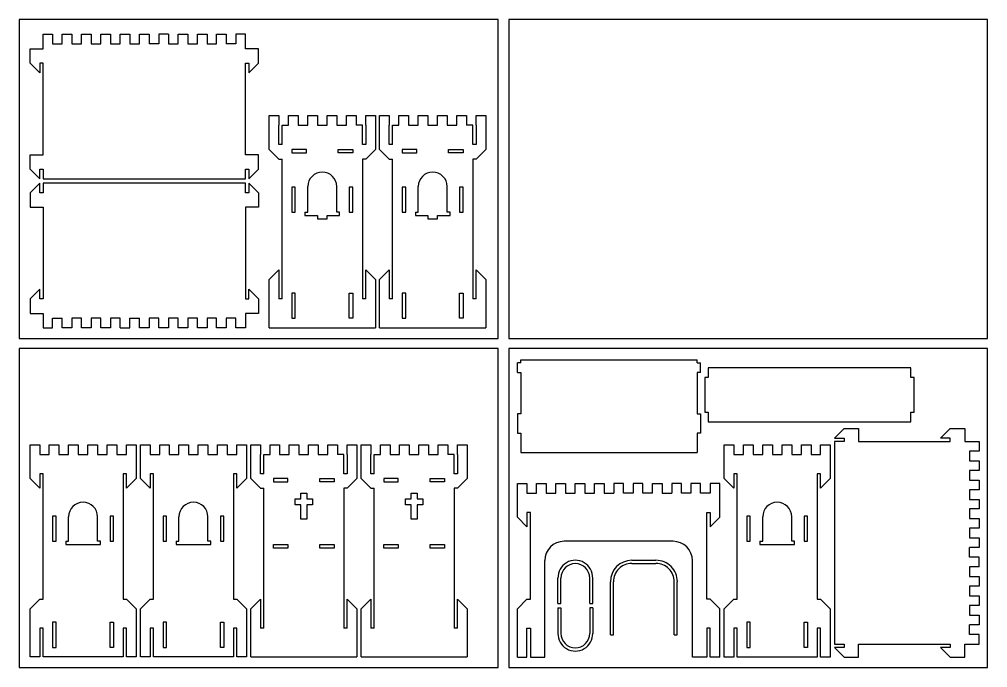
# Model space of a CAD drawing. Header units: millimetres. Extents: x 0 to 2898, y 0 to 1684.
# Drawn here: x 16 to 1449, y 724 to 1684 of the extents above; entities that cross this region are included whole.
import ezdxf

# ---------------------------------------------------------------- set-up
doc = ezdxf.new("R2010")
doc.units = ezdxf.units.MM
doc.layers.get('0').update_dxf_attribs({"color": 1})
doc.layers.add('Marco', color=5, linetype='Continuous')

msp = doc.modelspace()

# ---------------------------------------------------------------- linework, layer by layer
for p, q in [((50.8, 1662.2), (65, 1662.2)), ((50.8, 1640.8), (50.8, 1662.2)), ((65, 1662.2), (65, 1647.9)), ((79.3, 1647.9), (79.3, 1662.2)), ((79.3, 1662.2), (93.6, 1662.2)), ((93.6, 1662.2), (93.6, 1647.9)), ((107.9, 1647.9), (107.9, 1662.2)), ((107.9, 1662.2), (122.2, 1662.2)), ((122.2, 1662.2), (122.2, 1647.9)), ((136.4, 1647.9), (136.4, 1662.2)), ((136.4, 1662.2), (150.7, 1662.2)), ((150.7, 1662.2), (150.7, 1647.9)), ((165, 1647.9), (165, 1662.2)), ((165, 1662.2), (179.3, 1662.2)), ((179.3, 1662.2), (179.3, 1647.9)), ((193.5, 1647.9), (193.5, 1662.2)), ((193.5, 1662.2), (207.8, 1662.2)), ((207.8, 1662.2), (207.8, 1647.9)), ((222.1, 1662.2), (222.1, 1647.9)), ((236.4, 1662.2), (222.1, 1662.2)), ((236.4, 1662.2), (236.4, 1647.9)), ((250.6, 1647.9), (250.6, 1662.2)), ((250.6, 1662.2), (264.9, 1662.2)), ((264.9, 1662.2), (264.9, 1647.9)), ((279.2, 1647.9), (279.2, 1662.2)), ((279.2, 1662.2), (293.5, 1662.2)), ((293.5, 1662.2), (293.5, 1647.9)), ((307.7, 1647.9), (307.7, 1662.2)), ((307.7, 1662.2), (322, 1662.2)), ((322, 1662.2), (322, 1647.9)), ((350.6, 1662.2), (336.3, 1662.2)), ((336.3, 1662.2), (336.3, 1647.9)), ((350.6, 1640.8), (350.6, 1662.2)), ((31.5, 1619.4), (31.5, 1640.8)), ((31.5, 1640.8), (50.8, 1640.8)), ((65, 1647.9), (79.3, 1647.9)), ((93.6, 1647.9), (107.9, 1647.9)), ((122.2, 1647.9), (136.4, 1647.9)), ((150.7, 1647.9), (165, 1647.9)), ((179.3, 1647.9), (193.5, 1647.9)), ((222.1, 1647.9), (207.8, 1647.9)), ((236.4, 1647.9), (250.6, 1647.9)), ((264.9, 1647.9), (279.2, 1647.9)), ((293.5, 1647.9), (307.7, 1647.9)), ((336.3, 1647.9), (322, 1647.9)), ((369.9, 1640.8), (350.6, 1640.8)), ((369.9, 1619.4), (369.9, 1640.8)), ((31.5, 1619.4), (45.8, 1605.1)), ((50.8, 1619.4), (45.8, 1619.4)), ((45.8, 1619.4), (45.8, 1605.1)), ((50.8, 1483.7), (50.8, 1619.4)), ((350.6, 1483.7), (350.6, 1619.4)), ((350.6, 1619.4), (355.6, 1619.4)), ((355.6, 1619.4), (355.6, 1605.1)), ((369.9, 1619.4), (355.6, 1605.1)), ((385.6, 1491.7), (385.6, 1541.7)), ((385.6, 1541.7), (399.9, 1541.7)), ((399.9, 1541.7), (399.9, 1527.4)), ((414.2, 1527.4), (414.2, 1541.7)), ((414.2, 1541.7), (428.4, 1541.7)), ((428.4, 1541.7), (428.4, 1527.4)), ((442.7, 1527.4), (442.7, 1541.7)), ((442.7, 1541.7), (457, 1541.7)), ((457, 1541.7), (457, 1527.4)), ((471.3, 1527.4), (471.3, 1541.7)), ((471.3, 1541.7), (485.5, 1541.7)), ((485.5, 1541.7), (485.5, 1527.4)), ((499.8, 1527.4), (499.8, 1541.7)), ((499.8, 1541.7), (514.1, 1541.7)), ((514.1, 1541.7), (514.1, 1527.4)), ((528.4, 1527.4), (528.4, 1541.7)), ((528.4, 1541.7), (542.6, 1541.7)), ((542.6, 1541.7), (542.6, 1491.7)), ((548.9, 1491.7), (548.9, 1541.7)), ((548.9, 1541.7), (563.2, 1541.7)), ((563.2, 1541.7), (563.2, 1527.4)), ((577.5, 1527.4), (577.5, 1541.7)), ((577.5, 1541.7), (591.8, 1541.7)), ((591.8, 1541.7), (591.8, 1527.4)), ((606.1, 1527.4), (606.1, 1541.7)), ((606.1, 1541.7), (620.3, 1541.7)), ((620.3, 1541.7), (620.3, 1527.4)), ((634.6, 1527.4), (634.6, 1541.7)), ((634.6, 1541.7), (648.9, 1541.7)), ((648.9, 1541.7), (648.9, 1527.4)), ((663.2, 1527.4), (663.2, 1541.7)), ((663.2, 1541.7), (677.4, 1541.7)), ((677.4, 1541.7), (677.4, 1527.4)), ((691.7, 1527.4), (691.7, 1541.7)), ((691.7, 1541.7), (706, 1541.7)), ((706, 1541.7), (706, 1491.7)), ((399.9, 1498.8), (399.9, 1527.4)), ((404.9, 1498.8), (404.9, 1527.4)), ((404.9, 1527.4), (414.2, 1527.4)), ((428.4, 1527.4), (442.7, 1527.4)), ((457, 1527.4), (471.3, 1527.4)), ((485.5, 1527.4), (499.8, 1527.4)), ((523.4, 1527.4), (514.1, 1527.4)), ((523.4, 1498.8), (523.4, 1527.4)), ((528.4, 1527.4), (528.4, 1498.8)), ((563.2, 1498.8), (563.2, 1527.4)), ((568.2, 1498.8), (568.2, 1527.4)), ((568.2, 1527.4), (577.5, 1527.4)), ((591.8, 1527.4), (606.1, 1527.4)), ((620.3, 1527.4), (634.6, 1527.4)), ((648.9, 1527.4), (663.2, 1527.4)), ((686.7, 1527.4), (677.4, 1527.4)), ((686.7, 1498.8), (686.7, 1527.4)), ((691.7, 1527.4), (691.7, 1498.8)), ((385.6, 1491.7), (399.9, 1477.4)), ((404.9, 1498.8), (399.9, 1498.8)), ((419.2, 1491.7), (419.2, 1486.7)), ((440.6, 1491.7), (419.2, 1491.7)), ((440.6, 1486.7), (440.6, 1491.7)), ((487.7, 1486.7), (487.7, 1491.7)), ((487.7, 1491.7), (509.1, 1491.7)), ((509.1, 1491.7), (509.1, 1486.7)), ((528.4, 1498.8), (523.4, 1498.8)), ((542.6, 1491.7), (528.4, 1477.4)), ((548.9, 1491.7), (563.2, 1477.4)), ((568.2, 1498.8), (563.2, 1498.8)), ((582.5, 1491.7), (582.5, 1486.7)), ((603.9, 1491.7), (582.5, 1491.7)), ((603.9, 1486.7), (603.9, 1491.7)), ((651, 1486.7), (651, 1491.7)), ((651, 1491.7), (672.4, 1491.7)), ((672.4, 1491.7), (672.4, 1486.7)), ((691.7, 1498.8), (686.7, 1498.8)), ((706, 1491.7), (691.7, 1477.4)), ((31.5, 1462.3), (31.5, 1483.7)), ((31.5, 1483.7), (50.8, 1483.7)), ((369.9, 1483.7), (350.6, 1483.7)), ((369.9, 1462.3), (369.9, 1483.7)), ((399.9, 1477.4), (404.9, 1477.4)), ((404.9, 1270.4), (404.9, 1477.4)), ((419.2, 1486.7), (440.6, 1486.7)), ((509.1, 1486.7), (487.7, 1486.7)), ((528.4, 1477.4), (523.4, 1477.4)), ((523.4, 1477.4), (523.4, 1270.4)), ((563.2, 1477.4), (568.2, 1477.4)), ((568.2, 1270.4), (568.2, 1477.4)), ((582.5, 1486.7), (603.9, 1486.7)), ((672.4, 1486.7), (651, 1486.7)), ((691.7, 1477.4), (686.7, 1477.4)), ((686.7, 1477.4), (686.7, 1270.4)), ((31.5, 1462.3), (45.8, 1448)), ((45.8, 1448), (45.8, 1462.3)), ((45.8, 1462.3), (50.8, 1462.3)), ((50.8, 1462.3), (50.8, 1448)), ((350.6, 1448), (350.6, 1462.3)), ((350.6, 1462.3), (355.6, 1462.3)), ((355.6, 1462.3), (355.6, 1448)), ((369.9, 1462.3), (355.6, 1448)), ((50.8, 1448), (350.6, 1448)), ((31.5, 1427.5), (45.8, 1441.7)), ((45.8, 1427.5), (45.8, 1441.7)), ((350.6, 1441.7), (50.8, 1441.7)), ((50.8, 1441.7), (50.8, 1427.5)), ((350.6, 1427.5), (350.6, 1441.7)), ((369.9, 1427.5), (355.6, 1441.7)), ((355.6, 1441.7), (355.6, 1427.5)), ((424.1, 1436), (419.2, 1436)), ((419.2, 1436), (419.2, 1398.9)), ((424.1, 1398.9), (424.1, 1436)), ((442.7, 1398.9), (442.7, 1436.7)), ((485.5, 1398.9), (485.5, 1436.7)), ((509.1, 1436), (504.1, 1436)), ((504.1, 1436), (504.1, 1398.9)), ((509.1, 1398.9), (509.1, 1436)), ((587.5, 1436), (582.5, 1436)), ((582.5, 1436), (582.5, 1398.9)), ((587.5, 1398.9), (587.5, 1436)), ((606.1, 1398.9), (606.1, 1436.7)), ((648.9, 1398.9), (648.9, 1436.7)), ((672.4, 1436), (667.4, 1436)), ((667.4, 1436), (667.4, 1398.9)), ((672.4, 1398.9), (672.4, 1436)), ((31.5, 1427.5), (31.5, 1406)), ((50.8, 1427.5), (45.8, 1427.5)), ((355.6, 1427.5), (350.6, 1427.5)), ((369.9, 1427.5), (369.9, 1406)), ((31.5, 1406), (50.8, 1406)), ((50.8, 1406), (50.8, 1270.4)), ((369.9, 1406), (350.6, 1406)), ((350.6, 1406), (350.6, 1270.4)), ((419.2, 1398.9), (424.1, 1398.9)), ((438.4, 1398.9), (438.4, 1393.9)), ((438.4, 1398.9), (442.7, 1398.9)), ((438.4, 1393.9), (457, 1393.9)), ((457, 1393.9), (457, 1388.9)), ((471.3, 1393.9), (489.8, 1393.9)), ((471.3, 1388.9), (471.3, 1393.9)), ((489.8, 1398.9), (485.5, 1398.9)), ((489.8, 1393.9), (489.8, 1398.9)), ((504.1, 1398.9), (509.1, 1398.9)), ((582.5, 1398.9), (587.5, 1398.9)), ((601.8, 1398.9), (601.8, 1393.9)), ((601.8, 1398.9), (606.1, 1398.9)), ((601.8, 1393.9), (620.3, 1393.9)), ((620.3, 1393.9), (620.3, 1388.9)), ((634.6, 1393.9), (653.2, 1393.9)), ((634.6, 1388.9), (634.6, 1393.9)), ((653.2, 1398.9), (648.9, 1398.9)), ((653.2, 1393.9), (653.2, 1398.9)), ((667.4, 1398.9), (672.4, 1398.9)), ((457, 1388.9), (471.3, 1388.9)), ((620.3, 1388.9), (634.6, 1388.9)), ((399.9, 1313.2), (385.6, 1299)), ((399.9, 1313.2), (399.9, 1270.4)), ((528.4, 1270.4), (528.4, 1313.2)), ((528.4, 1313.2), (542.6, 1299)), ((563.2, 1313.2), (548.9, 1299)), ((563.2, 1313.2), (563.2, 1270.4)), ((691.7, 1270.4), (691.7, 1313.2)), ((691.7, 1313.2), (706, 1299)), ((385.6, 1227.6), (385.6, 1299)), ((542.6, 1299), (542.6, 1227.6)), ((548.9, 1227.6), (548.9, 1299)), ((706, 1299), (706, 1227.6)), ((31.5, 1270.4), (45.8, 1284.7)), ((45.8, 1270.4), (45.8, 1284.7)), ((355.6, 1270.4), (355.6, 1284.7)), ((369.9, 1270.4), (355.6, 1284.7)), ((424.1, 1279), (419.2, 1279)), ((419.2, 1279), (419.2, 1270.4)), ((424.1, 1241.9), (424.1, 1279)), ((504.1, 1241.9), (504.1, 1279)), ((504.1, 1279), (509.1, 1279)), ((509.1, 1279), (509.1, 1270.4)), ((587.5, 1279), (582.5, 1279)), ((582.5, 1279), (582.5, 1270.4)), ((587.5, 1241.9), (587.5, 1279)), ((667.4, 1241.9), (667.4, 1279)), ((667.4, 1279), (672.4, 1279)), ((672.4, 1279), (672.4, 1270.4)), ((31.5, 1270.4), (31.5, 1249)), ((50.8, 1270.4), (45.8, 1270.4)), ((350.6, 1270.4), (355.6, 1270.4)), ((369.9, 1270.4), (369.9, 1249)), ((404.9, 1270.4), (399.9, 1270.4)), ((419.2, 1270.4), (419.2, 1241.9)), ((509.1, 1270.4), (509.1, 1241.9)), ((528.4, 1270.4), (523.4, 1270.4)), ((568.2, 1270.4), (563.2, 1270.4)), ((582.5, 1270.4), (582.5, 1241.9)), ((672.4, 1270.4), (672.4, 1241.9)), ((691.7, 1270.4), (686.7, 1270.4)), ((31.5, 1249), (50.8, 1249)), ((50.8, 1249), (50.8, 1227.6)), ((369.9, 1249), (350.6, 1249)), ((350.6, 1249), (350.6, 1227.6)), ((65, 1227.6), (65, 1241.9)), ((65, 1241.9), (79.3, 1241.9)), ((79.3, 1227.6), (79.3, 1241.9)), ((107.9, 1241.9), (93.6, 1241.9)), ((93.6, 1241.9), (93.6, 1227.6)), ((107.9, 1227.6), (107.9, 1241.9)), ((136.4, 1241.9), (122.2, 1241.9)), ((122.2, 1241.9), (122.2, 1227.6)), ((136.4, 1227.6), (136.4, 1241.9)), ((165, 1241.9), (150.7, 1241.9)), ((150.7, 1241.9), (150.7, 1227.6)), ((165, 1227.6), (165, 1241.9)), ((179.3, 1227.6), (179.3, 1241.9)), ((179.3, 1241.9), (193.5, 1241.9)), ((193.5, 1227.6), (193.5, 1241.9)), ((222.1, 1241.9), (207.8, 1241.9)), ((207.8, 1241.9), (207.8, 1227.6)), ((222.1, 1227.6), (222.1, 1241.9)), ((250.6, 1241.9), (236.4, 1241.9)), ((236.4, 1241.9), (236.4, 1227.6)), ((250.6, 1227.6), (250.6, 1241.9)), ((279.2, 1241.9), (264.9, 1241.9)), ((264.9, 1241.9), (264.9, 1227.6)), ((279.2, 1227.6), (279.2, 1241.9)), ((307.7, 1241.9), (293.5, 1241.9)), ((293.5, 1241.9), (293.5, 1227.6)), ((307.7, 1227.6), (307.7, 1241.9)), ((336.3, 1241.9), (322, 1241.9)), ((322, 1241.9), (322, 1227.6)), ((336.3, 1227.6), (336.3, 1241.9)), ((419.2, 1241.9), (424.1, 1241.9)), ((509.1, 1241.9), (504.1, 1241.9)), ((582.5, 1241.9), (587.5, 1241.9)), ((672.4, 1241.9), (667.4, 1241.9)), ((50.8, 1227.6), (65, 1227.6)), ((93.6, 1227.6), (79.3, 1227.6)), ((122.2, 1227.6), (107.9, 1227.6)), ((150.7, 1227.6), (136.4, 1227.6)), ((165, 1227.6), (179.3, 1227.6)), ((207.8, 1227.6), (193.5, 1227.6)), ((236.4, 1227.6), (222.1, 1227.6)), ((264.9, 1227.6), (250.6, 1227.6)), ((293.5, 1227.6), (279.2, 1227.6)), ((322, 1227.6), (307.7, 1227.6)), ((350.6, 1227.6), (336.3, 1227.6)), ((385.6, 1227.6), (542.6, 1227.6)), ((548.9, 1227.6), (706, 1227.6)), ((757.8, 1175.7), (752.8, 1175.7)), ((752.8, 1161.4), (752.8, 1175.7)), ((757.8, 1175.7), (757.8, 1180.1)), ((757.8, 1180.1), (1019, 1180.1)), ((1019, 1175.7), (1019, 1180.1)), ((1019, 1175.7), (1024, 1175.7)), ((1024, 1161.4), (1024, 1175.7)), ((752.8, 1161.4), (757.8, 1161.4)), ((757.8, 1161.4), (757.8, 1100)), ((1024, 1161.4), (1019, 1161.4)), ((1019, 1161.4), (1019, 1100)), ((1335.1, 1168.2), (1035.3, 1168.2)), ((1035.3, 1168.2), (1035.3, 1153.9)), ((1335.1, 1153.9), (1335.1, 1168.2)), ((1035.3, 1153.9), (1030.3, 1153.9)), ((1030.3, 1153.9), (1030.3, 1102.5)), ((1340.1, 1153.9), (1335.1, 1153.9)), ((1340.1, 1102.5), (1340.1, 1153.9)), ((752.8, 1100), (752.8, 1071.5)), ((757.8, 1100), (752.8, 1100)), ((1019, 1100), (1024, 1100)), ((1024, 1100), (1024, 1071.5)), ((1030.3, 1102.5), (1035.3, 1102.5)), ((1035.3, 1102.5), (1035.3, 1088.3)), ((1335.1, 1088.3), (1335.1, 1102.5)), ((1335.1, 1102.5), (1340.1, 1102.5)), ((1035.3, 1088.3), (1335.1, 1088.3)), ((1236.5, 1078.5), (1222.2, 1064.2)), ((1236.5, 1078.5), (1257.9, 1078.5)), ((1257.9, 1078.5), (1257.9, 1059.2)), ((1393.5, 1078.5), (1379.2, 1064.2)), ((1393.5, 1078.5), (1414.9, 1078.5)), ((1414.9, 1078.5), (1414.9, 1059.2)), ((752.8, 1071.5), (757.8, 1071.5)), ((757.8, 1071.5), (757.8, 1042.9)), ((1024, 1071.5), (1019, 1071.5)), ((1019, 1071.5), (1019, 1042.9)), ((1222.2, 1064.2), (1236.5, 1064.2)), ((1236.5, 1064.2), (1236.5, 1059.2)), ((1393.5, 1064.2), (1379.2, 1064.2)), ((1393.5, 1059.2), (1393.5, 1064.2)), ((31.5, 1004.3), (31.5, 1054.2)), ((31.5, 1054.2), (45.8, 1054.2)), ((45.8, 1054.2), (45.8, 1040)), ((60, 1040), (60, 1054.2)), ((60, 1054.2), (74.3, 1054.2)), ((74.3, 1054.2), (74.3, 1040)), ((88.6, 1040), (88.6, 1054.2)), ((88.6, 1054.2), (102.9, 1054.2)), ((102.9, 1054.2), (102.9, 1040)), ((117.2, 1040), (117.2, 1054.2)), ((117.2, 1054.2), (131.4, 1054.2)), ((131.4, 1054.2), (131.4, 1040)), ((145.7, 1040), (145.7, 1054.2)), ((145.7, 1054.2), (160, 1054.2)), ((160, 1054.2), (160, 1040)), ((174.3, 1040), (174.3, 1054.2)), ((174.3, 1054.2), (188.5, 1054.2)), ((188.5, 1054.2), (188.5, 1004.3)), ((194.8, 1004.3), (194.8, 1054.2)), ((194.8, 1054.2), (209.1, 1054.2)), ((209.1, 1054.2), (209.1, 1040)), ((223.4, 1040), (223.4, 1054.2)), ((223.4, 1054.2), (237.7, 1054.2)), ((237.7, 1054.2), (237.7, 1040)), ((251.9, 1040), (251.9, 1054.2)), ((251.9, 1054.2), (266.2, 1054.2)), ((266.2, 1054.2), (266.2, 1040)), ((280.5, 1040), (280.5, 1054.2)), ((280.5, 1054.2), (294.8, 1054.2)), ((294.8, 1054.2), (294.8, 1040)), ((309.1, 1040), (309.1, 1054.2)), ((309.1, 1054.2), (323.3, 1054.2)), ((323.3, 1054.2), (323.3, 1040)), ((337.6, 1040), (337.6, 1054.2)), ((337.6, 1054.2), (351.9, 1054.2)), ((351.9, 1054.2), (351.9, 1004.3)), ((358.2, 1004.3), (358.2, 1054.2)), ((358.2, 1054.2), (372.5, 1054.2)), ((372.5, 1054.2), (372.5, 1040)), ((386.7, 1040), (386.7, 1054.2)), ((386.7, 1054.2), (401, 1054.2)), ((401, 1054.2), (401, 1040)), ((415.3, 1040), (415.3, 1054.2)), ((415.3, 1054.2), (429.6, 1054.2)), ((429.6, 1054.2), (429.6, 1040)), ((443.8, 1040), (443.8, 1054.2)), ((443.8, 1054.2), (458.1, 1054.2)), ((458.1, 1054.2), (458.1, 1040)), ((472.4, 1040), (472.4, 1054.2)), ((472.4, 1054.2), (486.7, 1054.2)), ((486.7, 1054.2), (486.7, 1040)), ((500.9, 1040), (500.9, 1054.2)), ((500.9, 1054.2), (515.2, 1054.2)), ((515.2, 1054.2), (515.2, 1004.3)), ((521.5, 1004.3), (521.5, 1054.2)), ((521.5, 1054.2), (535.8, 1054.2)), ((535.8, 1054.2), (535.8, 1040)), ((550.1, 1040), (550.1, 1054.2)), ((550.1, 1054.2), (564.4, 1054.2)), ((564.4, 1054.2), (564.4, 1040)), ((578.6, 1040), (578.6, 1054.2)), ((578.6, 1054.2), (592.9, 1054.2)), ((592.9, 1054.2), (592.9, 1040)), ((607.2, 1040), (607.2, 1054.2)), ((607.2, 1054.2), (621.5, 1054.2)), ((621.5, 1054.2), (621.5, 1040)), ((635.7, 1040), (635.7, 1054.2)), ((635.7, 1054.2), (650, 1054.2)), ((650, 1054.2), (650, 1040)), ((664.3, 1040), (664.3, 1054.2)), ((664.3, 1054.2), (678.6, 1054.2)), ((678.6, 1054.2), (678.6, 1004.3)), ((1058.9, 1004.3), (1058.9, 1054.2)), ((1058.9, 1054.2), (1073.1, 1054.2)), ((1073.1, 1054.2), (1073.1, 1039.9)), ((1087.4, 1039.9), (1087.4, 1054.2)), ((1087.4, 1054.2), (1101.7, 1054.2)), ((1101.7, 1054.2), (1101.7, 1039.9)), ((1116, 1039.9), (1116, 1054.2)), ((1116, 1054.2), (1130.2, 1054.2)), ((1130.2, 1054.2), (1130.2, 1039.9)), ((1144.5, 1039.9), (1144.5, 1054.2)), ((1144.5, 1054.2), (1158.8, 1054.2)), ((1158.8, 1054.2), (1158.8, 1039.9)), ((1173.1, 1039.9), (1173.1, 1054.2)), ((1173.1, 1054.2), (1187.4, 1054.2)), ((1187.4, 1054.2), (1187.4, 1039.9)), ((1201.6, 1039.9), (1201.6, 1054.2)), ((1201.6, 1054.2), (1215.9, 1054.2)), ((1215.9, 1054.2), (1215.9, 1004.3)), ((1236.5, 1059.2), (1222.2, 1059.2)), ((1222.2, 1059.2), (1222.2, 759.4)), ((1257.9, 1059.2), (1393.5, 1059.2)), ((1414.9, 1059.2), (1436.4, 1059.2)), ((1436.4, 1059.2), (1436.4, 1044.9)), ((45.8, 1040), (60, 1040)), ((74.3, 1040), (88.6, 1040)), ((102.9, 1040), (117.2, 1040)), ((131.4, 1040), (145.7, 1040)), ((160, 1040), (174.3, 1040)), ((209.1, 1040), (223.4, 1040)), ((237.7, 1040), (251.9, 1040)), ((266.2, 1040), (280.5, 1040)), ((294.8, 1040), (309.1, 1040)), ((323.3, 1040), (337.6, 1040)), ((372.5, 1011.4), (372.5, 1040)), ((377.5, 1011.4), (377.5, 1040)), ((377.5, 1040), (386.7, 1040)), ((401, 1040), (415.3, 1040)), ((429.6, 1040), (443.8, 1040)), ((458.1, 1040), (472.4, 1040)), ((496, 1040), (486.7, 1040)), ((496, 1011.4), (496, 1040)), ((500.9, 1040), (500.9, 1011.4)), ((535.8, 1011.4), (535.8, 1040)), ((540.8, 1011.4), (540.8, 1040)), ((540.8, 1040), (550.1, 1040)), ((564.4, 1040), (578.6, 1040)), ((592.9, 1040), (607.2, 1040)), ((621.5, 1040), (635.7, 1040)), ((659.3, 1040), (650, 1040)), ((659.3, 1011.4), (659.3, 1040)), ((664.3, 1040), (664.3, 1011.4)), ((757.8, 1042.9), (1019, 1042.9)), ((1073.1, 1039.9), (1087.4, 1039.9)), ((1101.7, 1039.9), (1116, 1039.9)), ((1130.2, 1039.9), (1144.5, 1039.9)), ((1158.8, 1039.9), (1173.1, 1039.9)), ((1187.4, 1039.9), (1201.6, 1039.9)), ((1436.4, 1044.9), (1422.1, 1044.9)), ((1422.1, 1044.9), (1422.1, 1030.7)), ((1422.1, 1030.7), (1436.4, 1030.7)), ((1436.4, 1030.7), (1436.4, 1016.4)), ((31.5, 1004.3), (45.8, 990)), ((50.8, 1011.4), (45.8, 1011.4)), ((45.8, 1011.4), (45.8, 990)), ((50.8, 825.8), (50.8, 1011.4)), ((174.3, 1011.4), (169.3, 1011.4)), ((169.3, 1011.4), (169.3, 825.8)), ((174.3, 990), (174.3, 1011.4)), ((188.5, 1004.3), (174.3, 990)), ((194.8, 1004.3), (209.1, 990)), ((214.1, 1011.4), (209.1, 1011.4)), ((209.1, 1011.4), (209.1, 990)), ((214.1, 825.8), (214.1, 1011.4)), ((337.6, 1011.4), (332.6, 1011.4)), ((332.6, 1011.4), (332.6, 825.8)), ((337.6, 990), (337.6, 1011.4)), ((351.9, 1004.3), (337.6, 990)), ((358.2, 1004.3), (372.5, 990)), ((377.5, 1011.4), (372.5, 1011.4)), ((391.7, 1004.3), (391.7, 999.3)), ((413.1, 1004.3), (391.7, 1004.3)), ((413.1, 999.3), (413.1, 1004.3)), ((460.3, 999.3), (460.3, 1004.3)), ((460.3, 1004.3), (481.7, 1004.3)), ((481.7, 1004.3), (481.7, 999.3)), ((500.9, 1011.4), (496, 1011.4)), ((515.2, 1004.3), (500.9, 990)), ((521.5, 1004.3), (535.8, 990)), ((540.8, 1011.4), (535.8, 1011.4)), ((555.1, 1004.3), (555.1, 999.3)), ((576.5, 1004.3), (555.1, 1004.3)), ((576.5, 999.3), (576.5, 1004.3)), ((623.6, 999.3), (623.6, 1004.3)), ((623.6, 1004.3), (645, 1004.3)), ((645, 1004.3), (645, 999.3)), ((664.3, 1011.4), (659.3, 1011.4)), ((678.6, 1004.3), (664.3, 990)), ((1058.9, 1004.3), (1073.1, 990)), ((1078.1, 1011.4), (1073.1, 1011.4)), ((1073.1, 1011.4), (1073.1, 990)), ((1078.1, 825.8), (1078.1, 1011.4)), ((1201.6, 1011.4), (1196.6, 1011.4)), ((1196.6, 1011.4), (1196.6, 825.8)), ((1201.6, 990), (1201.6, 1011.4)), ((1215.9, 1004.3), (1201.6, 990)), ((1436.4, 1016.4), (1422.1, 1016.4)), ((1422.1, 1016.4), (1422.1, 1002.1)), ((372.5, 990), (377.5, 990)), ((377.5, 783), (377.5, 990)), ((391.7, 999.3), (413.1, 999.3)), ((481.7, 999.3), (460.3, 999.3)), ((500.9, 990), (496, 990)), ((496, 990), (496, 783)), ((535.8, 990), (540.8, 990)), ((540.8, 783), (540.8, 990)), ((555.1, 999.3), (576.5, 999.3)), ((645, 999.3), (623.6, 999.3)), ((664.3, 990), (659.3, 990)), ((659.3, 990), (659.3, 783)), ((752.8, 947.1), (752.8, 997.1)), ((752.8, 997.1), (767, 997.1)), ((767, 997.1), (767, 982.8)), ((781.3, 982.8), (781.3, 997.1)), ((781.3, 997.1), (795.6, 997.1)), ((795.6, 997.1), (795.6, 982.8)), ((809.9, 982.8), (809.9, 997.1)), ((809.9, 997.1), (824.1, 997.1)), ((824.1, 997.1), (824.1, 982.8)), ((838.4, 982.8), (838.4, 997.1)), ((838.4, 997.1), (852.7, 997.1)), ((852.7, 997.1), (852.7, 982.8)), ((867, 982.8), (867, 997.1)), ((867, 997.1), (881.2, 997.1)), ((881.2, 997.1), (881.2, 982.8)), ((909.8, 997.1), (895.5, 997.1)), ((895.5, 997.1), (895.5, 982.8)), ((909.8, 982.8), (909.8, 997.1)), ((938.4, 997.1), (924.1, 997.1)), ((924.1, 997.1), (924.1, 982.8)), ((938.4, 982.8), (938.4, 997.1)), ((952.6, 982.8), (952.6, 997.1)), ((952.6, 997.1), (966.9, 997.1)), ((966.9, 997.1), (966.9, 982.8)), ((995.5, 997.1), (981.2, 997.1)), ((981.2, 997.1), (981.2, 982.8)), ((995.5, 982.8), (995.5, 997.1)), ((1024, 997.1), (1009.7, 997.1)), ((1009.7, 997.1), (1009.7, 982.8)), ((1024, 982.8), (1024, 997.1)), ((1052.6, 997.1), (1038.3, 997.1)), ((1038.3, 997.1), (1038.3, 982.8)), ((1052.6, 947.1), (1052.6, 997.1)), ((1422.1, 1002.1), (1436.4, 1002.1)), ((1436.4, 1002.1), (1436.4, 987.8)), ((432.4, 974.3), (432.4, 982.9)), ((432.4, 982.9), (436.7, 982.9)), ((436.7, 982.9), (441, 982.9)), ((441, 982.9), (441, 974.3)), ((595.8, 974.3), (595.8, 982.9)), ((595.8, 982.9), (600, 982.9)), ((600, 982.9), (604.3, 982.9)), ((604.3, 982.9), (604.3, 974.3)), ((767, 982.8), (781.3, 982.8)), ((795.6, 982.8), (809.9, 982.8)), ((824.1, 982.8), (838.4, 982.8)), ((852.7, 982.8), (867, 982.8)), ((881.2, 982.8), (895.5, 982.8)), ((924.1, 982.8), (909.8, 982.8)), ((952.6, 982.8), (938.4, 982.8)), ((966.9, 982.8), (981.2, 982.8)), ((1009.7, 982.8), (995.5, 982.8)), ((1038.3, 982.8), (1024, 982.8)), ((1436.4, 987.8), (1422.1, 987.8)), ((1422.1, 987.8), (1422.1, 973.6)), ((423.9, 965.7), (423.9, 974.3)), ((423.9, 974.3), (432.4, 974.3)), ((432.4, 965.7), (423.9, 965.7)), ((432.4, 944.3), (432.4, 965.7)), ((441, 974.3), (449.6, 974.3)), ((449.6, 965.7), (441, 965.7)), ((441, 965.7), (441, 944.3)), ((449.6, 974.3), (449.6, 965.7)), ((587.2, 965.7), (587.2, 974.3)), ((587.2, 974.3), (595.8, 974.3)), ((595.8, 965.7), (587.2, 965.7)), ((595.8, 944.3), (595.8, 965.7)), ((604.3, 974.3), (612.9, 974.3)), ((612.9, 965.7), (604.3, 965.7)), ((604.3, 965.7), (604.3, 944.3)), ((612.9, 974.3), (612.9, 965.7)), ((1422.1, 973.6), (1436.4, 973.6)), ((1436.4, 973.6), (1436.4, 959.3)), ((70, 948.6), (65, 948.6)), ((65, 948.6), (65, 911.5)), ((70, 911.5), (70, 948.6)), ((88.6, 911.5), (88.6, 947.9)), ((131.4, 911.5), (131.4, 947.9)), ((155, 948.6), (150, 948.6)), ((150, 948.6), (150, 911.5)), ((155, 911.5), (155, 948.6)), ((233.4, 948.6), (228.4, 948.6)), ((228.4, 948.6), (228.4, 911.5)), ((233.4, 911.5), (233.4, 948.6)), ((251.9, 911.5), (251.9, 947.9)), ((294.8, 911.5), (294.8, 947.9)), ((318.3, 948.6), (313.3, 948.6)), ((313.3, 948.6), (313.3, 911.5)), ((318.3, 911.5), (318.3, 948.6)), ((767, 932.9), (752.8, 947.1)), ((772, 954.3), (767, 954.3)), ((767, 954.3), (767, 932.9)), ((772, 825.8), (772, 954.3)), ((1033.3, 825.8), (1033.3, 954.3)), ((1033.3, 954.3), (1038.3, 954.3)), ((1038.3, 954.3), (1038.3, 932.9)), ((1038.3, 932.9), (1052.6, 947.1)), ((1097.4, 948.6), (1092.4, 948.6)), ((1092.4, 948.6), (1092.4, 911.5)), ((1097.4, 911.5), (1097.4, 948.6)), ((1116, 911.5), (1116, 947.9)), ((1158.8, 911.5), (1158.8, 947.9)), ((1182.4, 948.6), (1177.4, 948.6)), ((1177.4, 948.6), (1177.4, 911.5)), ((1182.4, 911.5), (1182.4, 948.6)), ((1436.4, 959.3), (1422.1, 959.3)), ((1422.1, 959.3), (1422.1, 945)), ((441, 944.3), (432.4, 944.3)), ((604.3, 944.3), (595.8, 944.3)), ((1422.1, 945), (1436.4, 945)), ((1436.4, 945), (1436.4, 930.7)), ((1436.4, 930.7), (1422.1, 930.7)), ((1422.1, 930.7), (1422.1, 916.5)), ((65, 911.5), (70, 911.5)), ((84.3, 911.5), (84.3, 906.5)), ((84.3, 911.5), (88.6, 911.5)), ((84.3, 906.5), (135.7, 906.5)), ((135.7, 911.5), (131.4, 911.5)), ((135.7, 906.5), (135.7, 911.5)), ((150, 911.5), (155, 911.5)), ((228.4, 911.5), (233.4, 911.5)), ((247.7, 911.5), (247.7, 906.5)), ((247.7, 911.5), (251.9, 911.5)), ((247.7, 906.5), (299.1, 906.5)), ((299.1, 911.5), (294.8, 911.5)), ((299.1, 906.5), (299.1, 911.5)), ((313.3, 911.5), (318.3, 911.5)), ((391.7, 906.5), (413.1, 906.5)), ((391.7, 901.5), (391.7, 906.5)), ((413.1, 906.5), (413.1, 901.5)), ((460.3, 906.5), (481.7, 906.5)), ((460.3, 901.5), (460.3, 906.5)), ((481.7, 906.5), (481.7, 901.5)), ((555.1, 906.5), (576.5, 906.5)), ((555.1, 901.5), (555.1, 906.5)), ((576.5, 906.5), (576.5, 901.5)), ((623.6, 906.5), (645, 906.5)), ((623.6, 901.5), (623.6, 906.5)), ((645, 906.5), (645, 901.5)), ((983.3, 911.5), (822, 911.5)), ((1092.4, 911.5), (1097.4, 911.5)), ((1111.7, 911.5), (1111.7, 906.5)), ((1111.7, 911.5), (1116, 911.5)), ((1111.7, 906.5), (1163.1, 906.5)), ((1163.1, 911.5), (1158.8, 911.5)), ((1163.1, 906.5), (1163.1, 911.5)), ((1177.4, 911.5), (1182.4, 911.5)), ((1422.1, 916.5), (1436.4, 916.5)), ((1436.4, 916.5), (1436.4, 902.2)), ((413.1, 901.5), (391.7, 901.5)), ((481.7, 901.5), (460.3, 901.5)), ((576.5, 901.5), (555.1, 901.5)), ((645, 901.5), (623.6, 901.5)), ((1422.1, 887.9), (1422.1, 902.2)), ((1436.4, 902.2), (1422.1, 902.2)), ((793.4, 740.1), (793.4, 882.9)), ((922.1, 883.3), (957.9, 883.3)), ((922.1, 878.7), (957.9, 878.7)), ((1011.9, 740.1), (1011.9, 882.9)), ((1436.4, 887.9), (1422.1, 887.9)), ((1436.4, 873.6), (1436.4, 887.9)), ((1436.4, 873.6), (1422.1, 873.6)), ((1422.1, 873.6), (1422.1, 859.3)), ((812.9, 819.3), (812.9, 857.1)), ((817.2, 819.3), (817.2, 857.1)), ((860, 819.3), (860, 857.1)), ((864.3, 819.3), (864.3, 857.1)), ((890.4, 773.1), (890.4, 851.6)), ((895, 773.1), (895, 851.6)), ((984.9, 773.1), (984.9, 851.6)), ((989.5, 773.1), (989.5, 851.6)), ((1422.1, 859.3), (1436.4, 859.3)), ((1436.4, 859.3), (1436.4, 845.1)), ((1436.4, 845.1), (1422.1, 845.1)), ((1422.1, 845.1), (1422.1, 830.8)), ((45.8, 825.8), (31.5, 811.5)), ((45.8, 825.8), (50.8, 825.8)), ((169.3, 825.8), (174.3, 825.8)), ((174.3, 825.8), (188.5, 811.5)), ((209.1, 825.8), (194.8, 811.5)), ((209.1, 825.8), (214.1, 825.8)), ((332.6, 825.8), (337.6, 825.8)), ((337.6, 825.8), (351.9, 811.5)), ((372.5, 825.8), (358.2, 811.5)), ((372.5, 825.8), (372.5, 783)), ((500.9, 783), (500.9, 825.8)), ((500.9, 825.8), (515.2, 811.5)), ((535.8, 825.8), (521.5, 811.5)), ((535.8, 825.8), (535.8, 783)), ((664.3, 783), (664.3, 825.8)), ((664.3, 825.8), (678.6, 811.5)), ((752.8, 811.5), (767, 825.8)), ((767, 825.8), (772, 825.8)), ((812.9, 819.3), (817.2, 819.3)), ((860, 819.3), (864.3, 819.3)), ((1038.3, 825.8), (1033.3, 825.8)), ((1052.6, 811.5), (1038.3, 825.8)), ((1073.1, 825.8), (1058.9, 811.5)), ((1073.1, 825.8), (1078.1, 825.8)), ((1196.6, 825.8), (1201.6, 825.8)), ((1201.6, 825.8), (1215.9, 811.5)), ((1422.1, 830.8), (1436.4, 830.8)), ((1436.4, 830.8), (1436.4, 816.5)), ((31.5, 740.2), (31.5, 811.5)), ((188.5, 811.5), (188.5, 740.2)), ((194.8, 740.2), (194.8, 811.5)), ((351.9, 811.5), (351.9, 740.2)), ((358.2, 740.2), (358.2, 811.5)), ((515.2, 811.5), (515.2, 740.2)), ((521.5, 740.2), (521.5, 811.5)), ((678.6, 811.5), (678.6, 740.2)), ((752.8, 740.1), (752.8, 811.5)), ((812.9, 813), (812.9, 775.1)), ((812.9, 813), (817.2, 813)), ((817.2, 813), (817.2, 775.1)), ((864.3, 813), (860, 813)), ((860, 813), (860, 775.1)), ((864.3, 813), (864.3, 775.1)), ((1052.6, 740.1), (1052.6, 811.5)), ((1058.9, 740.1), (1058.9, 811.5)), ((1215.9, 811.5), (1215.9, 740.1)), ((1436.4, 816.5), (1422.1, 816.5)), ((1422.1, 816.5), (1422.1, 802.2)), ((65, 791.6), (65, 783)), ((70, 791.6), (65, 791.6)), ((70, 754.4), (70, 791.6)), ((150, 754.4), (150, 791.6)), ((150, 791.6), (155, 791.6)), ((155, 791.6), (155, 783)), ((228.4, 791.6), (228.4, 783)), ((233.4, 791.6), (228.4, 791.6)), ((233.4, 754.4), (233.4, 791.6)), ((313.3, 754.4), (313.3, 791.6)), ((313.3, 791.6), (318.3, 791.6)), ((318.3, 791.6), (318.3, 783)), ((1092.4, 791.5), (1092.4, 783)), ((1097.4, 791.5), (1092.4, 791.5)), ((1097.4, 754.4), (1097.4, 791.5)), ((1177.4, 754.4), (1177.4, 791.5)), ((1177.4, 791.5), (1182.4, 791.5)), ((1182.4, 791.5), (1182.4, 783)), ((1422.1, 802.2), (1436.4, 802.2)), ((1436.4, 802.2), (1436.4, 788)), ((50.8, 783), (45.8, 783)), ((45.8, 783), (45.8, 740.2)), ((50.8, 740.2), (50.8, 783)), ((65, 783), (65, 754.4)), ((155, 783), (155, 754.4)), ((174.3, 783), (169.3, 783)), ((169.3, 783), (169.3, 740.2)), ((174.3, 740.2), (174.3, 783)), ((214.1, 783), (209.1, 783)), ((209.1, 783), (209.1, 740.2)), ((214.1, 740.2), (214.1, 783)), ((228.4, 783), (228.4, 754.4)), ((318.3, 783), (318.3, 754.4)), ((337.6, 783), (332.6, 783)), ((332.6, 783), (332.6, 740.2)), ((337.6, 740.2), (337.6, 783)), ((377.5, 783), (372.5, 783)), ((500.9, 783), (496, 783)), ((540.8, 783), (535.8, 783)), ((664.3, 783), (659.3, 783)), ((767, 740.1), (767, 783)), ((767, 783), (772, 783)), ((772, 783), (772, 740.1)), ((1038.3, 783), (1033.3, 783)), ((1033.3, 783), (1033.3, 740.1)), ((1038.3, 740.1), (1038.3, 783)), ((1078.1, 783), (1073.1, 783)), ((1073.1, 783), (1073.1, 740.1)), ((1078.1, 740.1), (1078.1, 783)), ((1092.4, 783), (1092.4, 754.4)), ((1182.4, 783), (1182.4, 754.4)), ((1201.6, 783), (1196.6, 783)), ((1196.6, 783), (1196.6, 740.1)), ((1201.6, 740.1), (1201.6, 783)), ((1422.1, 773.7), (1422.1, 788)), ((1436.4, 788), (1422.1, 788)), ((890.4, 773.1), (895, 773.1)), ((984.9, 773.1), (989.5, 773.1)), ((1436.4, 773.7), (1422.1, 773.7)), ((1436.4, 759.4), (1436.4, 773.7)), ((65, 754.4), (70, 754.4)), ((155, 754.4), (150, 754.4)), ((228.4, 754.4), (233.4, 754.4)), ((318.3, 754.4), (313.3, 754.4)), ((1092.4, 754.4), (1097.4, 754.4)), ((1182.4, 754.4), (1177.4, 754.4)), ((1222.2, 759.4), (1236.5, 759.4)), ((1236.5, 754.4), (1222.2, 754.4)), ((1236.5, 740.1), (1222.2, 754.4)), ((1236.5, 759.4), (1236.5, 754.4)), ((1257.9, 740.1), (1257.9, 759.4)), ((1257.9, 759.4), (1393.5, 759.4)), ((1393.5, 754.4), (1379.2, 754.4)), ((1393.5, 740.1), (1379.2, 754.4)), ((1393.5, 759.4), (1393.5, 754.4)), ((1414.9, 759.4), (1436.4, 759.4)), ((1414.9, 740.1), (1414.9, 759.4)), ((45.8, 740.2), (31.5, 740.2)), ((169.3, 740.2), (50.8, 740.2)), ((188.5, 740.2), (174.3, 740.2)), ((209.1, 740.2), (194.8, 740.2)), ((332.6, 740.2), (214.1, 740.2)), ((351.9, 740.2), (337.6, 740.2)), ((358.2, 740.2), (515.2, 740.2)), ((521.5, 740.2), (678.6, 740.2)), ((752.8, 740.1), (767, 740.1)), ((772, 740.1), (793.4, 740.1)), ((1033.3, 740.1), (1011.9, 740.1)), ((1052.6, 740.1), (1038.3, 740.1)), ((1073.1, 740.1), (1058.9, 740.1)), ((1196.6, 740.1), (1078.1, 740.1)), ((1215.9, 740.1), (1201.6, 740.1)), ((1236.5, 740.1), (1257.9, 740.1)), ((1393.5, 740.1), (1414.9, 740.1))]:
    msp.add_line(p, q)
for centre, radius, start, end in [((464.1, 1436.7), 21.4, 0, 180), ((627.5, 1436.7), 21.4, 0, 180), ((110, 947.9), 21.4, 0, 180), ((273.4, 947.9), 21.4, 0, 180), ((1137.4, 947.9), 21.4, 0, 180), ((822, 882.9), 28.6, 90, 180), ((983.3, 882.9), 28.6, 0, 90), ((838.6, 857.6), 25.7, 358.9571, 181.0429), ((838.6, 857.1), 21.4, 0, 180), ((922.1, 851.6), 31.7, 90.0855, 179.9145), ((922, 851.7), 27, 89.849, 180.065), ((958, 851.7), 31.6, 359.8068, 90.1265), ((957.9, 851.8), 27, 359.6979, 90.13), ((838.6, 774.7), 25.7, 178.9571, 1.0429), ((838.6, 775.1), 21.4, 180, 0)]:
    msp.add_arc(centre, radius, start, end)
at = {"layer": 'Marco'}
for points in [[(15.7, 1211.8), (724.4, 1211.8), (724.4, 1684.3), (15.7, 1684.3)], [(740.2, 1211.8), (1448.8, 1211.8), (1448.8, 1684.3), (740.2, 1684.3)], [(15.7, 724.4), (724.4, 724.4), (724.4, 1196.8), (15.7, 1196.8)], [(740.2, 724.4), (1448.8, 724.4), (1448.8, 1196.8), (740.2, 1196.8)]]:
    msp.add_lwpolyline(points, close=True, dxfattribs=at)

doc.saveas('drawing.dxf')
